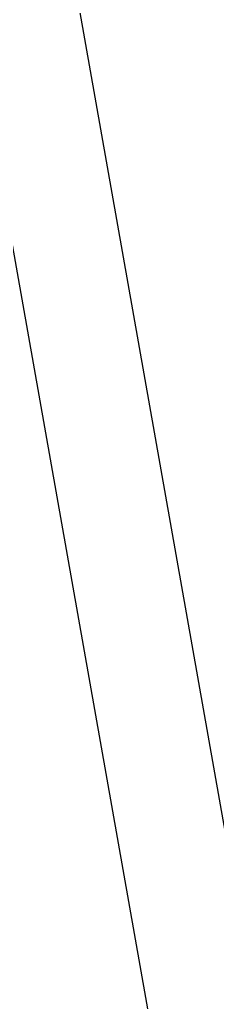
# Model space of a CAD drawing. Header units: millimetres. Extents: x 0 to 8967983, y -224399 to 13801.
# Drawn here: x 71317.82 to 71321.63, y -193355.47 to -193336.53 of the extents above; entities that cross this region are included whole.
import ezdxf

# ---------------------------------------------------------------- set-up
doc = ezdxf.new("R2010")
doc.units = ezdxf.units.MM
doc.header["$LTSCALE"] = 10
doc.layers.add('Архитектура', color=251, linetype='Continuous')

msp = doc.modelspace()

# ---------------------------------------------------------------- linework, layer by layer
at = {"layer": 'Архитектура', "lineweight": 25, "transparency": 33554684}
msp.add_lwpolyline([(71392.643, -193397.208), (71375.366, -193299.726), (71374.235, -193298.936), (71313.15, -193309.762), (71312.36, -193310.893), (71329.637, -193408.375)], dxfattribs=at)
msp.add_lwpolyline([(71392.643, -193397.208), (71375.366, -193299.726), (71374.235, -193298.936), (71313.15, -193309.762), (71312.36, -193310.893), (71329.637, -193408.375)], dxfattribs=at)
msp.add_lwpolyline([(71392.643, -193397.208), (71375.366, -193299.726), (71374.235, -193298.936), (71313.15, -193309.762), (71312.36, -193310.893), (71329.637, -193408.375)], dxfattribs=at)
msp.add_lwpolyline([(71392.643, -193397.208), (71375.366, -193299.726), (71374.235, -193298.936), (71313.15, -193309.762), (71312.36, -193310.893), (71329.637, -193408.375)], dxfattribs=at)
msp.add_lwpolyline([(71392.643, -193397.208), (71375.366, -193299.726), (71374.235, -193298.936), (71313.15, -193309.762), (71312.36, -193310.893), (71329.637, -193408.375)], dxfattribs=at)
msp.add_lwpolyline([(71392.643, -193397.208), (71375.366, -193299.726), (71374.235, -193298.936), (71313.15, -193309.762), (71312.36, -193310.893), (71329.637, -193408.375)], dxfattribs=at)
msp.add_lwpolyline([(71392.643, -193397.208), (71375.366, -193299.726), (71374.235, -193298.936), (71313.15, -193309.762), (71312.36, -193310.893), (71329.637, -193408.375)], dxfattribs=at)
msp.add_lwpolyline([(71392.643, -193397.208), (71375.366, -193299.726), (71374.235, -193298.936), (71313.15, -193309.762), (71312.36, -193310.893), (71329.637, -193408.375)], dxfattribs=at)
msp.add_lwpolyline([(71392.643, -193397.208), (71375.366, -193299.726), (71374.235, -193298.936), (71313.15, -193309.762), (71312.36, -193310.893), (71329.637, -193408.375)], dxfattribs=at)
msp.add_lwpolyline([(71392.643, -193397.208), (71375.366, -193299.726), (71374.235, -193298.936), (71313.15, -193309.762), (71312.36, -193310.893), (71329.637, -193408.375)], dxfattribs=at)
msp.add_lwpolyline([(71392.643, -193397.208), (71375.366, -193299.726), (71374.235, -193298.936), (71313.15, -193309.762), (71312.36, -193310.893), (71329.637, -193408.375)], dxfattribs=at)
msp.add_lwpolyline([(71392.643, -193397.208), (71375.366, -193299.726), (71374.235, -193298.936), (71313.15, -193309.762), (71312.36, -193310.893), (71329.637, -193408.375)], dxfattribs=at)
msp.add_lwpolyline([(71392.643, -193397.208), (71375.366, -193299.726), (71374.235, -193298.936), (71313.15, -193309.762), (71312.36, -193310.893), (71329.637, -193408.375)], dxfattribs=at)
msp.add_lwpolyline([(71392.643, -193397.208), (71375.366, -193299.726), (71374.235, -193298.936), (71313.15, -193309.762), (71312.36, -193310.893), (71329.637, -193408.375)], dxfattribs=at)
msp.add_lwpolyline([(71392.643, -193397.208), (71375.366, -193299.726), (71374.235, -193298.936), (71313.15, -193309.762), (71312.36, -193310.893), (71329.637, -193408.375)], dxfattribs=at)
msp.add_lwpolyline([(71392.643, -193397.208), (71375.366, -193299.726), (71374.235, -193298.936), (71313.15, -193309.762), (71312.36, -193310.893), (71329.637, -193408.375)], dxfattribs=at)
msp.add_lwpolyline([(71392.643, -193397.208), (71375.366, -193299.726), (71374.235, -193298.936), (71313.15, -193309.762), (71312.36, -193310.893), (71329.637, -193408.375)], dxfattribs=at)
msp.add_lwpolyline([(71392.643, -193397.208), (71375.366, -193299.726), (71374.235, -193298.936), (71313.15, -193309.762), (71312.36, -193310.893), (71329.637, -193408.375)], dxfattribs=at)
msp.add_lwpolyline([(71392.643, -193397.208), (71375.366, -193299.726), (71374.235, -193298.936), (71313.15, -193309.762), (71312.36, -193310.893), (71329.637, -193408.375)], dxfattribs=at)
msp.add_lwpolyline([(71392.643, -193397.208), (71375.366, -193299.726), (71374.235, -193298.936), (71313.15, -193309.762), (71312.36, -193310.893), (71329.637, -193408.375)], dxfattribs=at)
msp.add_lwpolyline([(71392.643, -193397.208), (71375.366, -193299.726), (71374.235, -193298.936), (71313.15, -193309.762), (71312.36, -193310.893), (71329.637, -193408.375)], dxfattribs=at)
msp.add_lwpolyline([(71392.643, -193397.208), (71375.366, -193299.726), (71374.235, -193298.936), (71313.15, -193309.762), (71312.36, -193310.893), (71329.637, -193408.375)], dxfattribs=at)
msp.add_lwpolyline([(71392.643, -193397.208), (71375.366, -193299.726), (71374.235, -193298.936), (71313.15, -193309.762), (71312.36, -193310.893), (71329.637, -193408.375)], dxfattribs=at)
msp.add_lwpolyline([(71392.643, -193397.208), (71375.366, -193299.726), (71374.235, -193298.936), (71313.15, -193309.762), (71312.36, -193310.893), (71329.637, -193408.375)], dxfattribs=at)
msp.add_lwpolyline([(71392.643, -193397.208), (71375.366, -193299.726), (71374.235, -193298.936), (71313.15, -193309.762), (71312.36, -193310.893), (71329.637, -193408.375)], dxfattribs=at)
msp.add_lwpolyline([(71392.643, -193397.208), (71375.366, -193299.726), (71374.235, -193298.936), (71313.15, -193309.762), (71312.36, -193310.893), (71329.637, -193408.375)], dxfattribs=at)
msp.add_lwpolyline([(71392.643, -193397.208), (71375.366, -193299.726), (71374.235, -193298.936), (71313.15, -193309.762), (71312.36, -193310.893), (71329.637, -193408.375)], dxfattribs=at)
msp.add_lwpolyline([(71392.643, -193397.208), (71375.366, -193299.726), (71374.235, -193298.936), (71313.15, -193309.762), (71312.36, -193310.893), (71329.637, -193408.375)], dxfattribs=at)
msp.add_lwpolyline([(71392.643, -193397.208), (71375.366, -193299.726), (71374.235, -193298.936), (71313.15, -193309.762), (71312.36, -193310.893), (71329.637, -193408.375)], dxfattribs=at)
msp.add_lwpolyline([(71392.643, -193397.208), (71375.366, -193299.726), (71374.235, -193298.936), (71313.15, -193309.762), (71312.36, -193310.893), (71329.637, -193408.375)], dxfattribs=at)
msp.add_lwpolyline([(71392.643, -193397.208), (71375.366, -193299.726), (71374.235, -193298.936), (71313.15, -193309.762), (71312.36, -193310.893), (71329.637, -193408.375)], dxfattribs=at)
msp.add_lwpolyline([(71392.643, -193397.208), (71375.366, -193299.726), (71374.235, -193298.936), (71313.15, -193309.762), (71312.36, -193310.893), (71329.637, -193408.375)], dxfattribs=at)
msp.add_lwpolyline([(71392.643, -193397.208), (71375.366, -193299.726), (71374.235, -193298.936), (71313.15, -193309.762), (71312.36, -193310.893), (71329.637, -193408.375)], dxfattribs=at)
msp.add_lwpolyline([(71392.643, -193397.208), (71375.366, -193299.726), (71374.235, -193298.936), (71313.15, -193309.762), (71312.36, -193310.893), (71329.637, -193408.375)], dxfattribs=at)
msp.add_lwpolyline([(71392.643, -193397.208), (71375.366, -193299.726), (71374.235, -193298.936), (71313.15, -193309.762), (71312.36, -193310.893), (71329.637, -193408.375)], dxfattribs=at)
msp.add_lwpolyline([(71392.643, -193397.208), (71375.366, -193299.726), (71374.235, -193298.936), (71313.15, -193309.762), (71312.36, -193310.893), (71329.637, -193408.375)], dxfattribs=at)
msp.add_lwpolyline([(71392.643, -193397.208), (71375.366, -193299.726), (71374.235, -193298.936), (71313.15, -193309.762), (71312.36, -193310.893), (71329.637, -193408.375)], dxfattribs=at)
msp.add_lwpolyline([(71392.643, -193397.208), (71375.366, -193299.726), (71374.235, -193298.936), (71313.15, -193309.762), (71312.36, -193310.893), (71329.637, -193408.375)], dxfattribs=at)
msp.add_lwpolyline([(71392.643, -193397.208), (71375.366, -193299.726), (71374.235, -193298.936), (71313.15, -193309.762), (71312.36, -193310.893), (71329.637, -193408.375)], dxfattribs=at)
msp.add_lwpolyline([(71392.643, -193397.208), (71375.366, -193299.726), (71374.235, -193298.936), (71313.15, -193309.762), (71312.36, -193310.893), (71329.637, -193408.375)], dxfattribs=at)
msp.add_lwpolyline([(71392.643, -193397.208), (71375.366, -193299.726), (71374.235, -193298.936), (71313.15, -193309.762), (71312.36, -193310.893), (71329.637, -193408.375)], dxfattribs=at)
msp.add_lwpolyline([(71392.643, -193397.208), (71375.366, -193299.726), (71374.235, -193298.936), (71313.15, -193309.762), (71312.36, -193310.893), (71329.637, -193408.375)], dxfattribs=at)
msp.add_lwpolyline([(71392.643, -193397.208), (71375.366, -193299.726), (71374.235, -193298.936), (71313.15, -193309.762), (71312.36, -193310.893), (71329.637, -193408.375)], dxfattribs=at)
msp.add_lwpolyline([(71392.643, -193397.208), (71375.366, -193299.726), (71374.235, -193298.936), (71313.15, -193309.762), (71312.36, -193310.893), (71329.637, -193408.375)], dxfattribs=at)
msp.add_lwpolyline([(71392.643, -193397.208), (71375.366, -193299.726), (71374.235, -193298.936), (71313.15, -193309.762), (71312.36, -193310.893), (71329.637, -193408.375)], dxfattribs=at)
msp.add_lwpolyline([(71392.643, -193397.208), (71375.366, -193299.726), (71374.235, -193298.936), (71313.15, -193309.762), (71312.36, -193310.893), (71329.637, -193408.375)], dxfattribs=at)
msp.add_lwpolyline([(71392.643, -193397.208), (71375.366, -193299.726), (71374.235, -193298.936), (71313.15, -193309.762), (71312.36, -193310.893), (71329.637, -193408.375)], dxfattribs=at)
msp.add_lwpolyline([(71392.643, -193397.208), (71375.366, -193299.726), (71374.235, -193298.936), (71313.15, -193309.762), (71312.36, -193310.893), (71329.637, -193408.375)], dxfattribs=at)
msp.add_lwpolyline([(71392.643, -193397.208), (71375.366, -193299.726), (71374.235, -193298.936), (71313.15, -193309.762), (71312.36, -193310.893), (71329.637, -193408.375)], dxfattribs=at)
msp.add_lwpolyline([(71392.643, -193397.208), (71375.366, -193299.726), (71374.235, -193298.936), (71313.15, -193309.762), (71312.36, -193310.893), (71329.637, -193408.375)], dxfattribs=at)
msp.add_lwpolyline([(71392.643, -193397.208), (71375.366, -193299.726), (71374.235, -193298.936), (71313.15, -193309.762), (71312.36, -193310.893), (71329.637, -193408.375)], dxfattribs=at)
msp.add_lwpolyline([(71392.643, -193397.208), (71375.366, -193299.726), (71374.235, -193298.936), (71313.15, -193309.762), (71312.36, -193310.893), (71329.637, -193408.375)], dxfattribs=at)
msp.add_lwpolyline([(71392.643, -193397.208), (71375.366, -193299.726), (71374.235, -193298.936), (71313.15, -193309.762), (71312.36, -193310.893), (71329.637, -193408.375)], dxfattribs=at)
msp.add_lwpolyline([(71392.643, -193397.208), (71375.366, -193299.726), (71374.235, -193298.936), (71313.15, -193309.762), (71312.36, -193310.893), (71329.637, -193408.375)], dxfattribs=at)
msp.add_lwpolyline([(71392.643, -193397.208), (71375.366, -193299.726), (71374.235, -193298.936), (71313.15, -193309.762), (71312.36, -193310.893), (71329.637, -193408.375)], dxfattribs=at)
msp.add_lwpolyline([(71392.643, -193397.208), (71375.366, -193299.726), (71374.235, -193298.936), (71313.15, -193309.762), (71312.36, -193310.893), (71329.637, -193408.375)], dxfattribs=at)
msp.add_lwpolyline([(71392.643, -193397.208), (71375.366, -193299.726), (71374.235, -193298.936), (71313.15, -193309.762), (71312.36, -193310.893), (71329.637, -193408.375)], dxfattribs=at)
msp.add_lwpolyline([(71392.643, -193397.208), (71375.366, -193299.726), (71374.235, -193298.936), (71313.15, -193309.762), (71312.36, -193310.893), (71329.637, -193408.375)], dxfattribs=at)
msp.add_lwpolyline([(71392.643, -193397.208), (71375.366, -193299.726), (71374.235, -193298.936), (71313.15, -193309.762), (71312.36, -193310.893), (71329.637, -193408.375)], dxfattribs=at)
msp.add_lwpolyline([(71392.643, -193397.208), (71375.366, -193299.726), (71374.235, -193298.936), (71313.15, -193309.762), (71312.36, -193310.893), (71329.637, -193408.375)], dxfattribs=at)
msp.add_lwpolyline([(71392.643, -193397.208), (71375.366, -193299.726), (71374.235, -193298.936), (71313.15, -193309.762), (71312.36, -193310.893), (71329.637, -193408.375)], dxfattribs=at)
msp.add_lwpolyline([(71392.643, -193397.208), (71375.366, -193299.726), (71374.235, -193298.936), (71313.15, -193309.762), (71312.36, -193310.893), (71329.637, -193408.375)], dxfattribs=at)
msp.add_lwpolyline([(71392.643, -193397.208), (71375.366, -193299.726), (71374.235, -193298.936), (71313.15, -193309.762), (71312.36, -193310.893), (71329.637, -193408.375)], dxfattribs=at)
msp.add_lwpolyline([(71392.643, -193397.208), (71375.366, -193299.726), (71374.235, -193298.936), (71313.15, -193309.762), (71312.36, -193310.893), (71329.637, -193408.375)], dxfattribs=at)
msp.add_lwpolyline([(71392.643, -193397.208), (71375.366, -193299.726), (71374.235, -193298.936), (71313.15, -193309.762), (71312.36, -193310.893), (71329.637, -193408.375)], dxfattribs=at)
msp.add_lwpolyline([(71392.643, -193397.208), (71375.366, -193299.726), (71374.235, -193298.936), (71313.15, -193309.762), (71312.36, -193310.893), (71329.637, -193408.375)], dxfattribs=at)
msp.add_lwpolyline([(71392.643, -193397.208), (71375.366, -193299.726), (71374.235, -193298.936), (71313.15, -193309.762), (71312.36, -193310.893), (71329.637, -193408.375)], dxfattribs=at)
msp.add_lwpolyline([(71392.643, -193397.208), (71375.366, -193299.726), (71374.235, -193298.936), (71313.15, -193309.762), (71312.36, -193310.893), (71329.637, -193408.375)], dxfattribs=at)
msp.add_lwpolyline([(71392.643, -193397.208), (71375.366, -193299.726), (71374.235, -193298.936), (71313.15, -193309.762), (71312.36, -193310.893), (71329.637, -193408.375)], dxfattribs=at)
msp.add_lwpolyline([(71392.643, -193397.208), (71375.366, -193299.726), (71374.235, -193298.936), (71313.15, -193309.762), (71312.36, -193310.893), (71329.637, -193408.375)], dxfattribs=at)
msp.add_lwpolyline([(71392.643, -193397.208), (71375.366, -193299.726), (71374.235, -193298.936), (71313.15, -193309.762), (71312.36, -193310.893), (71329.637, -193408.375)], dxfattribs=at)
msp.add_lwpolyline([(71392.643, -193397.208), (71375.366, -193299.726), (71374.235, -193298.936), (71313.15, -193309.762), (71312.36, -193310.893), (71329.637, -193408.375)], dxfattribs=at)
msp.add_lwpolyline([(71392.643, -193397.208), (71375.366, -193299.726), (71374.235, -193298.936), (71313.15, -193309.762), (71312.36, -193310.893), (71329.637, -193408.375)], dxfattribs=at)
msp.add_lwpolyline([(71392.643, -193397.208), (71375.366, -193299.726), (71374.235, -193298.936), (71313.15, -193309.762), (71312.36, -193310.893), (71329.637, -193408.375)], dxfattribs=at)
msp.add_lwpolyline([(71392.643, -193397.208), (71375.366, -193299.726), (71374.235, -193298.936), (71313.15, -193309.762), (71312.36, -193310.893), (71329.637, -193408.375)], dxfattribs=at)
msp.add_lwpolyline([(71392.643, -193397.208), (71375.366, -193299.726), (71374.235, -193298.936), (71313.15, -193309.762), (71312.36, -193310.893), (71329.637, -193408.375)], dxfattribs=at)
msp.add_lwpolyline([(71392.643, -193397.208), (71375.366, -193299.726), (71374.235, -193298.936), (71313.15, -193309.762), (71312.36, -193310.893), (71329.637, -193408.375)], dxfattribs=at)
msp.add_lwpolyline([(71392.643, -193397.208), (71375.366, -193299.726), (71374.235, -193298.936), (71313.15, -193309.762), (71312.36, -193310.893), (71329.637, -193408.375)], dxfattribs=at)
msp.add_lwpolyline([(71392.643, -193397.208), (71375.366, -193299.726), (71374.235, -193298.936), (71313.15, -193309.762), (71312.36, -193310.893), (71329.637, -193408.375)], dxfattribs=at)
msp.add_lwpolyline([(71392.643, -193397.208), (71375.366, -193299.726), (71374.235, -193298.936), (71313.15, -193309.762), (71312.36, -193310.893), (71329.637, -193408.375)], dxfattribs=at)
msp.add_lwpolyline([(71392.643, -193397.208), (71375.366, -193299.726), (71374.235, -193298.936), (71313.15, -193309.762), (71312.36, -193310.893), (71329.637, -193408.375)], dxfattribs=at)
msp.add_lwpolyline([(71392.643, -193397.208), (71375.366, -193299.726), (71374.235, -193298.936), (71313.15, -193309.762), (71312.36, -193310.893), (71329.637, -193408.375)], dxfattribs=at)
msp.add_lwpolyline([(71392.643, -193397.208), (71375.366, -193299.726), (71374.235, -193298.936), (71313.15, -193309.762), (71312.36, -193310.893), (71329.637, -193408.375)], dxfattribs=at)
msp.add_lwpolyline([(71392.643, -193397.208), (71375.366, -193299.726), (71374.235, -193298.936), (71313.15, -193309.762), (71312.36, -193310.893), (71329.637, -193408.375)], dxfattribs=at)
msp.add_lwpolyline([(71392.643, -193397.208), (71375.366, -193299.726), (71374.235, -193298.936), (71313.15, -193309.762), (71312.36, -193310.893), (71329.637, -193408.375)], dxfattribs=at)
msp.add_lwpolyline([(71392.643, -193397.208), (71375.366, -193299.726), (71374.235, -193298.936), (71313.15, -193309.762), (71312.36, -193310.893), (71329.637, -193408.375)], dxfattribs=at)
msp.add_lwpolyline([(71392.643, -193397.208), (71375.366, -193299.726), (71374.235, -193298.936), (71313.15, -193309.762), (71312.36, -193310.893), (71329.637, -193408.375)], dxfattribs=at)
msp.add_lwpolyline([(71392.643, -193397.208), (71375.366, -193299.726), (71374.235, -193298.936), (71313.15, -193309.762), (71312.36, -193310.893), (71329.637, -193408.375)], dxfattribs=at)
msp.add_lwpolyline([(71392.643, -193397.208), (71375.366, -193299.726), (71374.235, -193298.936), (71313.15, -193309.762), (71312.36, -193310.893), (71329.637, -193408.375)], dxfattribs=at)
msp.add_lwpolyline([(71392.643, -193397.208), (71375.366, -193299.726), (71374.235, -193298.936), (71313.15, -193309.762), (71312.36, -193310.893), (71329.637, -193408.375)], dxfattribs=at)
msp.add_lwpolyline([(71392.643, -193397.208), (71375.366, -193299.726), (71374.235, -193298.936), (71313.15, -193309.762), (71312.36, -193310.893), (71329.637, -193408.375)], dxfattribs=at)
msp.add_lwpolyline([(71392.643, -193397.208), (71375.366, -193299.726), (71374.235, -193298.936), (71313.15, -193309.762), (71312.36, -193310.893), (71329.637, -193408.375)], dxfattribs=at)
msp.add_lwpolyline([(71392.643, -193397.208), (71375.366, -193299.726), (71374.235, -193298.936), (71313.15, -193309.762), (71312.36, -193310.893), (71329.637, -193408.375)], dxfattribs=at)
msp.add_lwpolyline([(71392.643, -193397.208), (71375.366, -193299.726), (71374.235, -193298.936), (71313.15, -193309.762), (71312.36, -193310.893), (71329.637, -193408.375)], dxfattribs=at)
msp.add_lwpolyline([(71392.643, -193397.208), (71375.366, -193299.726), (71374.235, -193298.936), (71313.15, -193309.762), (71312.36, -193310.893), (71329.637, -193408.375)], dxfattribs=at)
msp.add_lwpolyline([(71392.643, -193397.208), (71375.366, -193299.726), (71374.235, -193298.936), (71313.15, -193309.762), (71312.36, -193310.893), (71329.637, -193408.375)], dxfattribs=at)
msp.add_lwpolyline([(71392.643, -193397.208), (71375.366, -193299.726), (71374.235, -193298.936), (71313.15, -193309.762), (71312.36, -193310.893), (71329.637, -193408.375)], dxfattribs=at)
msp.add_lwpolyline([(71392.643, -193397.208), (71375.366, -193299.726), (71374.235, -193298.936), (71313.15, -193309.762), (71312.36, -193310.893), (71329.637, -193408.375)], dxfattribs=at)
msp.add_lwpolyline([(71392.643, -193397.208), (71375.366, -193299.726), (71374.235, -193298.936), (71313.15, -193309.762), (71312.36, -193310.893), (71329.637, -193408.375)], dxfattribs=at)
msp.add_lwpolyline([(71392.643, -193397.208), (71375.366, -193299.726), (71374.235, -193298.936), (71313.15, -193309.762), (71312.36, -193310.893), (71329.637, -193408.375)], dxfattribs=at)
msp.add_lwpolyline([(71392.643, -193397.208), (71375.366, -193299.726), (71374.235, -193298.936), (71313.15, -193309.762), (71312.36, -193310.893), (71329.637, -193408.375)], dxfattribs=at)
msp.add_lwpolyline([(71392.643, -193397.208), (71375.366, -193299.726), (71374.235, -193298.936), (71313.15, -193309.762), (71312.36, -193310.893), (71329.637, -193408.375)], dxfattribs=at)
msp.add_lwpolyline([(71392.643, -193397.208), (71375.366, -193299.726), (71374.235, -193298.936), (71313.15, -193309.762), (71312.36, -193310.893), (71329.637, -193408.375)], dxfattribs=at)
msp.add_lwpolyline([(71392.643, -193397.208), (71375.366, -193299.726), (71374.235, -193298.936), (71313.15, -193309.762), (71312.36, -193310.893), (71329.637, -193408.375)], dxfattribs=at)
msp.add_lwpolyline([(71392.643, -193397.208), (71375.366, -193299.726), (71374.235, -193298.936), (71313.15, -193309.762), (71312.36, -193310.893), (71329.637, -193408.375)], dxfattribs=at)
msp.add_lwpolyline([(71392.643, -193397.208), (71375.366, -193299.726), (71374.235, -193298.936), (71313.15, -193309.762), (71312.36, -193310.893), (71329.637, -193408.375)], dxfattribs=at)
msp.add_lwpolyline([(71392.643, -193397.208), (71375.366, -193299.726), (71374.235, -193298.936), (71313.15, -193309.762), (71312.36, -193310.893), (71329.637, -193408.375)], dxfattribs=at)
msp.add_lwpolyline([(71392.643, -193397.208), (71375.366, -193299.726), (71374.235, -193298.936), (71313.15, -193309.762), (71312.36, -193310.893), (71329.637, -193408.375)], dxfattribs=at)
msp.add_lwpolyline([(71392.643, -193397.208), (71375.366, -193299.726), (71374.235, -193298.936), (71313.15, -193309.762), (71312.36, -193310.893), (71329.637, -193408.375)], dxfattribs=at)
msp.add_lwpolyline([(71392.643, -193397.208), (71375.366, -193299.726), (71374.235, -193298.936), (71313.15, -193309.762), (71312.36, -193310.893), (71329.637, -193408.375)], dxfattribs=at)
msp.add_lwpolyline([(71392.643, -193397.208), (71375.366, -193299.726), (71374.235, -193298.936), (71313.15, -193309.762), (71312.36, -193310.893), (71329.637, -193408.375)], dxfattribs=at)
msp.add_lwpolyline([(71392.643, -193397.208), (71375.366, -193299.726), (71374.235, -193298.936), (71313.15, -193309.762), (71312.36, -193310.893), (71329.637, -193408.375)], dxfattribs=at)
msp.add_lwpolyline([(71392.643, -193397.208), (71375.366, -193299.726), (71374.235, -193298.936), (71313.15, -193309.762), (71312.36, -193310.893), (71329.637, -193408.375)], dxfattribs=at)
msp.add_lwpolyline([(71392.643, -193397.208), (71375.366, -193299.726), (71374.235, -193298.936), (71313.15, -193309.762), (71312.36, -193310.893), (71329.637, -193408.375)], dxfattribs=at)
msp.add_lwpolyline([(71392.643, -193397.208), (71375.366, -193299.726), (71374.235, -193298.936), (71313.15, -193309.762), (71312.36, -193310.893), (71329.637, -193408.375)], dxfattribs=at)
msp.add_lwpolyline([(71392.643, -193397.208), (71375.366, -193299.726), (71374.235, -193298.936), (71313.15, -193309.762), (71312.36, -193310.893), (71329.637, -193408.375)], dxfattribs=at)
msp.add_lwpolyline([(71392.643, -193397.208), (71375.366, -193299.726), (71374.235, -193298.936), (71313.15, -193309.762), (71312.36, -193310.893), (71329.637, -193408.375)], dxfattribs=at)
msp.add_lwpolyline([(71392.643, -193397.208), (71375.366, -193299.726), (71374.235, -193298.936), (71313.15, -193309.762), (71312.36, -193310.893), (71329.637, -193408.375)], dxfattribs=at)
msp.add_lwpolyline([(71392.643, -193397.208), (71375.366, -193299.726), (71374.235, -193298.936), (71313.15, -193309.762), (71312.36, -193310.893), (71329.637, -193408.375)], dxfattribs=at)
msp.add_lwpolyline([(71392.643, -193397.208), (71375.366, -193299.726), (71374.235, -193298.936), (71313.15, -193309.762), (71312.36, -193310.893), (71329.637, -193408.375)], dxfattribs=at)
msp.add_lwpolyline([(71392.643, -193397.208), (71375.366, -193299.726), (71374.235, -193298.936), (71313.15, -193309.762), (71312.36, -193310.893), (71329.637, -193408.375)], dxfattribs=at)
msp.add_lwpolyline([(71392.643, -193397.208), (71375.366, -193299.726), (71374.235, -193298.936), (71313.15, -193309.762), (71312.36, -193310.893), (71329.637, -193408.375)], dxfattribs=at)
msp.add_lwpolyline([(71392.643, -193397.208), (71375.366, -193299.726), (71374.235, -193298.936), (71313.15, -193309.762), (71312.36, -193310.893), (71329.637, -193408.375)], dxfattribs=at)
msp.add_lwpolyline([(71392.643, -193397.208), (71375.366, -193299.726), (71374.235, -193298.936), (71313.15, -193309.762), (71312.36, -193310.893), (71329.637, -193408.375)], dxfattribs=at)
msp.add_lwpolyline([(71392.643, -193397.208), (71375.366, -193299.726), (71374.235, -193298.936), (71313.15, -193309.762), (71312.36, -193310.893), (71329.637, -193408.375)], dxfattribs=at)
msp.add_lwpolyline([(71392.643, -193397.208), (71375.366, -193299.726), (71374.235, -193298.936), (71313.15, -193309.762), (71312.36, -193310.893), (71329.637, -193408.375)], dxfattribs=at)
msp.add_lwpolyline([(71392.643, -193397.208), (71375.366, -193299.726), (71374.235, -193298.936), (71313.15, -193309.762), (71312.36, -193310.893), (71329.637, -193408.375)], dxfattribs=at)
msp.add_lwpolyline([(71392.643, -193397.208), (71375.366, -193299.726), (71374.235, -193298.936), (71313.15, -193309.762), (71312.36, -193310.893), (71329.637, -193408.375)], dxfattribs=at)
msp.add_lwpolyline([(71392.643, -193397.208), (71375.366, -193299.726), (71374.235, -193298.936), (71313.15, -193309.762), (71312.36, -193310.893), (71329.637, -193408.375)], dxfattribs=at)
msp.add_lwpolyline([(71392.643, -193397.208), (71375.366, -193299.726), (71374.235, -193298.936), (71313.15, -193309.762), (71312.36, -193310.893), (71329.637, -193408.375)], dxfattribs=at)
msp.add_lwpolyline([(71392.643, -193397.208), (71375.366, -193299.726), (71374.235, -193298.936), (71313.15, -193309.762), (71312.36, -193310.893), (71329.637, -193408.375)], dxfattribs=at)
msp.add_lwpolyline([(71392.643, -193397.208), (71375.366, -193299.726), (71374.235, -193298.936), (71313.15, -193309.762), (71312.36, -193310.893), (71329.637, -193408.375)], dxfattribs=at)
msp.add_lwpolyline([(71392.643, -193397.208), (71375.366, -193299.726), (71374.235, -193298.936), (71313.15, -193309.762), (71312.36, -193310.893), (71329.637, -193408.375)], dxfattribs=at)
msp.add_lwpolyline([(71392.643, -193397.208), (71375.366, -193299.726), (71374.235, -193298.936), (71313.15, -193309.762), (71312.36, -193310.893), (71329.637, -193408.375)], dxfattribs=at)
msp.add_lwpolyline([(71392.643, -193397.208), (71375.366, -193299.726), (71374.235, -193298.936), (71313.15, -193309.762), (71312.36, -193310.893), (71329.637, -193408.375)], dxfattribs=at)
msp.add_lwpolyline([(71392.643, -193397.208), (71375.366, -193299.726), (71374.235, -193298.936), (71313.15, -193309.762), (71312.36, -193310.893), (71329.637, -193408.375)], dxfattribs=at)
msp.add_lwpolyline([(71392.643, -193397.208), (71375.366, -193299.726), (71374.235, -193298.936), (71313.15, -193309.762), (71312.36, -193310.893), (71329.637, -193408.375)], dxfattribs=at)
msp.add_lwpolyline([(71392.643, -193397.208), (71375.366, -193299.726), (71374.235, -193298.936), (71313.15, -193309.762), (71312.36, -193310.893), (71329.637, -193408.375)], dxfattribs=at)
msp.add_lwpolyline([(71392.643, -193397.208), (71375.366, -193299.726), (71374.235, -193298.936), (71313.15, -193309.762), (71312.36, -193310.893), (71329.637, -193408.375)], dxfattribs=at)
msp.add_lwpolyline([(71392.643, -193397.208), (71375.366, -193299.726), (71374.235, -193298.936), (71313.15, -193309.762), (71312.36, -193310.893), (71329.637, -193408.375)], dxfattribs=at)
msp.add_lwpolyline([(71392.643, -193397.208), (71375.366, -193299.726), (71374.235, -193298.936), (71313.15, -193309.762), (71312.36, -193310.893), (71329.637, -193408.375)], dxfattribs=at)
msp.add_lwpolyline([(71392.643, -193397.208), (71375.366, -193299.726), (71374.235, -193298.936), (71313.15, -193309.762), (71312.36, -193310.893), (71329.637, -193408.375)], dxfattribs=at)
msp.add_lwpolyline([(71392.643, -193397.208), (71375.366, -193299.726), (71374.235, -193298.936), (71313.15, -193309.762), (71312.36, -193310.893), (71329.637, -193408.375)], dxfattribs=at)
msp.add_lwpolyline([(71392.643, -193397.208), (71375.366, -193299.726), (71374.235, -193298.936), (71313.15, -193309.762), (71312.36, -193310.893), (71329.637, -193408.375)], dxfattribs=at)
msp.add_lwpolyline([(71392.643, -193397.208), (71375.366, -193299.726), (71374.235, -193298.936), (71313.15, -193309.762), (71312.36, -193310.893), (71329.637, -193408.375)], dxfattribs=at)
msp.add_lwpolyline([(71392.643, -193397.208), (71375.366, -193299.726), (71374.235, -193298.936), (71313.15, -193309.762), (71312.36, -193310.893), (71329.637, -193408.375)], dxfattribs=at)
msp.add_lwpolyline([(71392.643, -193397.208), (71375.366, -193299.726), (71374.235, -193298.936), (71313.15, -193309.762), (71312.36, -193310.893), (71329.637, -193408.375)], dxfattribs=at)
msp.add_lwpolyline([(71392.643, -193397.208), (71375.366, -193299.726), (71374.235, -193298.936), (71313.15, -193309.762), (71312.36, -193310.893), (71329.637, -193408.375)], dxfattribs=at)
msp.add_lwpolyline([(71392.643, -193397.208), (71375.366, -193299.726), (71374.235, -193298.936), (71313.15, -193309.762), (71312.36, -193310.893), (71329.637, -193408.375)], dxfattribs=at)
msp.add_lwpolyline([(71392.643, -193397.208), (71375.366, -193299.726), (71374.235, -193298.936), (71313.15, -193309.762), (71312.36, -193310.893), (71329.637, -193408.375)], dxfattribs=at)
msp.add_lwpolyline([(71392.643, -193397.208), (71375.366, -193299.726), (71374.235, -193298.936), (71313.15, -193309.762), (71312.36, -193310.893), (71329.637, -193408.375)], dxfattribs=at)
msp.add_lwpolyline([(71392.643, -193397.208), (71375.366, -193299.726), (71374.235, -193298.936), (71313.15, -193309.762), (71312.36, -193310.893), (71329.637, -193408.375)], dxfattribs=at)
msp.add_lwpolyline([(71392.643, -193397.208), (71375.366, -193299.726), (71374.235, -193298.936), (71313.15, -193309.762), (71312.36, -193310.893), (71329.637, -193408.375)], dxfattribs=at)
msp.add_lwpolyline([(71392.643, -193397.208), (71375.366, -193299.726), (71374.235, -193298.936), (71313.15, -193309.762), (71312.36, -193310.893), (71329.637, -193408.375)], dxfattribs=at)
msp.add_lwpolyline([(71392.643, -193397.208), (71375.366, -193299.726), (71374.235, -193298.936), (71313.15, -193309.762), (71312.36, -193310.893), (71329.637, -193408.375)], dxfattribs=at)
msp.add_lwpolyline([(71392.643, -193397.208), (71375.366, -193299.726), (71374.235, -193298.936), (71313.15, -193309.762), (71312.36, -193310.893), (71329.637, -193408.375)], dxfattribs=at)
msp.add_lwpolyline([(71392.643, -193397.208), (71375.366, -193299.726), (71374.235, -193298.936), (71313.15, -193309.762), (71312.36, -193310.893), (71329.637, -193408.375)], dxfattribs=at)
msp.add_lwpolyline([(71392.643, -193397.208), (71375.366, -193299.726), (71374.235, -193298.936), (71313.15, -193309.762), (71312.36, -193310.893), (71329.637, -193408.375)], dxfattribs=at)
msp.add_lwpolyline([(71392.643, -193397.208), (71375.366, -193299.726), (71374.235, -193298.936), (71313.15, -193309.762), (71312.36, -193310.893), (71329.637, -193408.375)], dxfattribs=at)
msp.add_lwpolyline([(71392.643, -193397.208), (71375.366, -193299.726), (71374.235, -193298.936), (71313.15, -193309.762), (71312.36, -193310.893), (71329.637, -193408.375)], dxfattribs=at)
msp.add_lwpolyline([(71392.643, -193397.208), (71375.366, -193299.726), (71374.235, -193298.936), (71313.15, -193309.762), (71312.36, -193310.893), (71329.637, -193408.375)], dxfattribs=at)
msp.add_lwpolyline([(71392.643, -193397.208), (71375.366, -193299.726), (71374.235, -193298.936), (71313.15, -193309.762), (71312.36, -193310.893), (71329.637, -193408.375)], dxfattribs=at)
msp.add_lwpolyline([(71392.643, -193397.208), (71375.366, -193299.726), (71374.235, -193298.936), (71313.15, -193309.762), (71312.36, -193310.893), (71329.637, -193408.375)], dxfattribs=at)
msp.add_lwpolyline([(71392.643, -193397.208), (71375.366, -193299.726), (71374.235, -193298.936), (71313.15, -193309.762), (71312.36, -193310.893), (71329.637, -193408.375)], dxfattribs=at)
msp.add_lwpolyline([(71392.643, -193397.208), (71375.366, -193299.726), (71374.235, -193298.936), (71313.15, -193309.762), (71312.36, -193310.893), (71329.637, -193408.375)], dxfattribs=at)
msp.add_lwpolyline([(71392.643, -193397.208), (71375.366, -193299.726), (71374.235, -193298.936), (71313.15, -193309.762), (71312.36, -193310.893), (71329.637, -193408.375)], dxfattribs=at)
msp.add_lwpolyline([(71392.643, -193397.208), (71375.366, -193299.726), (71374.235, -193298.936), (71313.15, -193309.762), (71312.36, -193310.893), (71329.637, -193408.375)], dxfattribs=at)
msp.add_lwpolyline([(71392.643, -193397.208), (71375.366, -193299.726), (71374.235, -193298.936), (71313.15, -193309.762), (71312.36, -193310.893), (71329.637, -193408.375)], dxfattribs=at)
msp.add_lwpolyline([(71392.643, -193397.208), (71375.366, -193299.726), (71374.235, -193298.936), (71313.15, -193309.762), (71312.36, -193310.893), (71329.637, -193408.375)], dxfattribs=at)
msp.add_lwpolyline([(71392.643, -193397.208), (71375.366, -193299.726), (71374.235, -193298.936), (71313.15, -193309.762), (71312.36, -193310.893), (71329.637, -193408.375)], dxfattribs=at)
msp.add_lwpolyline([(71392.643, -193397.208), (71375.366, -193299.726), (71374.235, -193298.936), (71313.15, -193309.762), (71312.36, -193310.893), (71329.637, -193408.375)], dxfattribs=at)
msp.add_lwpolyline([(71392.643, -193397.208), (71375.366, -193299.726), (71374.235, -193298.936), (71313.15, -193309.762), (71312.36, -193310.893), (71329.637, -193408.375)], dxfattribs=at)
msp.add_lwpolyline([(71392.643, -193397.208), (71375.366, -193299.726), (71374.235, -193298.936), (71313.15, -193309.762), (71312.36, -193310.893), (71329.637, -193408.375)], dxfattribs=at)
msp.add_lwpolyline([(71392.643, -193397.208), (71375.366, -193299.726), (71374.235, -193298.936), (71313.15, -193309.762), (71312.36, -193310.893), (71329.637, -193408.375)], dxfattribs=at)
msp.add_lwpolyline([(71392.643, -193397.208), (71375.366, -193299.726), (71374.235, -193298.936), (71313.15, -193309.762), (71312.36, -193310.893), (71329.637, -193408.375)], dxfattribs=at)
msp.add_lwpolyline([(71392.643, -193397.208), (71375.366, -193299.726), (71374.235, -193298.936), (71313.15, -193309.762), (71312.36, -193310.893), (71329.637, -193408.375)], dxfattribs=at)
msp.add_lwpolyline([(71392.643, -193397.208), (71375.366, -193299.726), (71374.235, -193298.936), (71313.15, -193309.762), (71312.36, -193310.893), (71329.637, -193408.375)], dxfattribs=at)
msp.add_lwpolyline([(71392.643, -193397.208), (71375.366, -193299.726), (71374.235, -193298.936), (71313.15, -193309.762), (71312.36, -193310.893), (71329.637, -193408.375)], dxfattribs=at)
msp.add_lwpolyline([(71392.643, -193397.208), (71375.366, -193299.726), (71374.235, -193298.936), (71313.15, -193309.762), (71312.36, -193310.893), (71329.637, -193408.375)], dxfattribs=at)
msp.add_lwpolyline([(71392.643, -193397.208), (71375.366, -193299.726), (71374.235, -193298.936), (71313.15, -193309.762), (71312.36, -193310.893), (71329.637, -193408.375)], dxfattribs=at)
msp.add_lwpolyline([(71392.643, -193397.208), (71375.366, -193299.726), (71374.235, -193298.936), (71313.15, -193309.762), (71312.36, -193310.893), (71329.637, -193408.375)], dxfattribs=at)
msp.add_lwpolyline([(71392.643, -193397.208), (71375.366, -193299.726), (71374.235, -193298.936), (71313.15, -193309.762), (71312.36, -193310.893), (71329.637, -193408.375)], dxfattribs=at)
msp.add_lwpolyline([(71314.933, -193313.533), (71373.977, -193303.068), (71387.871, -193381.461), (71328.827, -193391.926)], close=True, dxfattribs=at)
msp.add_lwpolyline([(71314.933, -193313.533), (71373.977, -193303.068), (71387.871, -193381.461), (71328.827, -193391.926)], close=True, dxfattribs=at)
msp.add_lwpolyline([(71314.933, -193313.533), (71373.977, -193303.068), (71387.871, -193381.461), (71328.827, -193391.926)], close=True, dxfattribs=at)
msp.add_lwpolyline([(71314.933, -193313.533), (71373.977, -193303.068), (71387.871, -193381.461), (71328.827, -193391.926)], close=True, dxfattribs=at)
msp.add_lwpolyline([(71314.933, -193313.533), (71373.977, -193303.068), (71387.871, -193381.461), (71328.827, -193391.926)], close=True, dxfattribs=at)
msp.add_lwpolyline([(71314.933, -193313.533), (71373.977, -193303.068), (71387.871, -193381.461), (71328.827, -193391.926)], close=True, dxfattribs=at)
msp.add_lwpolyline([(71314.933, -193313.533), (71373.977, -193303.068), (71387.871, -193381.461), (71328.827, -193391.926)], close=True, dxfattribs=at)
msp.add_lwpolyline([(71314.933, -193313.533), (71373.977, -193303.068), (71387.871, -193381.461), (71328.827, -193391.926)], close=True, dxfattribs=at)
msp.add_lwpolyline([(71314.933, -193313.533), (71373.977, -193303.068), (71387.871, -193381.461), (71328.827, -193391.926)], close=True, dxfattribs=at)
msp.add_lwpolyline([(71314.933, -193313.533), (71373.977, -193303.068), (71387.871, -193381.461), (71328.827, -193391.926)], close=True, dxfattribs=at)
msp.add_lwpolyline([(71314.933, -193313.533), (71373.977, -193303.068), (71387.871, -193381.461), (71328.827, -193391.926)], close=True, dxfattribs=at)
msp.add_lwpolyline([(71314.933, -193313.533), (71373.977, -193303.068), (71387.871, -193381.461), (71328.827, -193391.926)], close=True, dxfattribs=at)
msp.add_lwpolyline([(71314.933, -193313.533), (71373.977, -193303.068), (71387.871, -193381.461), (71328.827, -193391.926)], close=True, dxfattribs=at)
msp.add_lwpolyline([(71314.933, -193313.533), (71373.977, -193303.068), (71387.871, -193381.461), (71328.827, -193391.926)], close=True, dxfattribs=at)
msp.add_lwpolyline([(71314.933, -193313.533), (71373.977, -193303.068), (71387.871, -193381.461), (71328.827, -193391.926)], close=True, dxfattribs=at)
msp.add_lwpolyline([(71314.933, -193313.533), (71373.977, -193303.068), (71387.871, -193381.461), (71328.827, -193391.926)], close=True, dxfattribs=at)
msp.add_lwpolyline([(71314.933, -193313.533), (71373.977, -193303.068), (71387.871, -193381.461), (71328.827, -193391.926)], close=True, dxfattribs=at)
msp.add_lwpolyline([(71314.933, -193313.533), (71373.977, -193303.068), (71387.871, -193381.461), (71328.827, -193391.926)], close=True, dxfattribs=at)
msp.add_lwpolyline([(71314.933, -193313.533), (71373.977, -193303.068), (71387.871, -193381.461), (71328.827, -193391.926)], close=True, dxfattribs=at)
msp.add_lwpolyline([(71314.933, -193313.533), (71373.977, -193303.068), (71387.871, -193381.461), (71328.827, -193391.926)], close=True, dxfattribs=at)
msp.add_lwpolyline([(71314.933, -193313.533), (71373.977, -193303.068), (71387.871, -193381.461), (71328.827, -193391.926)], close=True, dxfattribs=at)
msp.add_lwpolyline([(71314.933, -193313.533), (71373.977, -193303.068), (71387.871, -193381.461), (71328.827, -193391.926)], close=True, dxfattribs=at)
msp.add_lwpolyline([(71314.933, -193313.533), (71373.977, -193303.068), (71387.871, -193381.461), (71328.827, -193391.926)], close=True, dxfattribs=at)
msp.add_lwpolyline([(71314.933, -193313.533), (71373.977, -193303.068), (71387.871, -193381.461), (71328.827, -193391.926)], close=True, dxfattribs=at)
msp.add_lwpolyline([(71314.933, -193313.533), (71373.977, -193303.068), (71387.871, -193381.461), (71328.827, -193391.926)], close=True, dxfattribs=at)
msp.add_lwpolyline([(71314.933, -193313.533), (71373.977, -193303.068), (71387.871, -193381.461), (71328.827, -193391.926)], close=True, dxfattribs=at)
msp.add_lwpolyline([(71314.933, -193313.533), (71373.977, -193303.068), (71387.871, -193381.461), (71328.827, -193391.926)], close=True, dxfattribs=at)
msp.add_lwpolyline([(71314.933, -193313.533), (71373.977, -193303.068), (71387.871, -193381.461), (71328.827, -193391.926)], close=True, dxfattribs=at)
msp.add_lwpolyline([(71314.933, -193313.533), (71373.977, -193303.068), (71387.871, -193381.461), (71328.827, -193391.926)], close=True, dxfattribs=at)
msp.add_lwpolyline([(71314.933, -193313.533), (71373.977, -193303.068), (71387.871, -193381.461), (71328.827, -193391.926)], close=True, dxfattribs=at)
msp.add_lwpolyline([(71314.933, -193313.533), (71373.977, -193303.068), (71387.871, -193381.461), (71328.827, -193391.926)], close=True, dxfattribs=at)
msp.add_lwpolyline([(71314.933, -193313.533), (71373.977, -193303.068), (71387.871, -193381.461), (71328.827, -193391.926)], close=True, dxfattribs=at)
msp.add_lwpolyline([(71314.933, -193313.533), (71373.977, -193303.068), (71387.871, -193381.461), (71328.827, -193391.926)], close=True, dxfattribs=at)
msp.add_lwpolyline([(71314.933, -193313.533), (71373.977, -193303.068), (71387.871, -193381.461), (71328.827, -193391.926)], close=True, dxfattribs=at)
msp.add_lwpolyline([(71314.933, -193313.533), (71373.977, -193303.068), (71387.871, -193381.461), (71328.827, -193391.926)], close=True, dxfattribs=at)
msp.add_lwpolyline([(71314.933, -193313.533), (71373.977, -193303.068), (71387.871, -193381.461), (71328.827, -193391.926)], close=True, dxfattribs=at)
msp.add_lwpolyline([(71314.933, -193313.533), (71373.977, -193303.068), (71387.871, -193381.461), (71328.827, -193391.926)], close=True, dxfattribs=at)
msp.add_lwpolyline([(71314.933, -193313.533), (71373.977, -193303.068), (71387.871, -193381.461), (71328.827, -193391.926)], close=True, dxfattribs=at)
msp.add_lwpolyline([(71314.933, -193313.533), (71373.977, -193303.068), (71387.871, -193381.461), (71328.827, -193391.926)], close=True, dxfattribs=at)
msp.add_lwpolyline([(71314.933, -193313.533), (71373.977, -193303.068), (71387.871, -193381.461), (71328.827, -193391.926)], close=True, dxfattribs=at)
msp.add_lwpolyline([(71314.933, -193313.533), (71373.977, -193303.068), (71387.871, -193381.461), (71328.827, -193391.926)], close=True, dxfattribs=at)
msp.add_lwpolyline([(71314.933, -193313.533), (71373.977, -193303.068), (71387.871, -193381.461), (71328.827, -193391.926)], close=True, dxfattribs=at)
msp.add_lwpolyline([(71314.933, -193313.533), (71373.977, -193303.068), (71387.871, -193381.461), (71328.827, -193391.926)], close=True, dxfattribs=at)
msp.add_lwpolyline([(71314.933, -193313.533), (71373.977, -193303.068), (71387.871, -193381.461), (71328.827, -193391.926)], close=True, dxfattribs=at)
msp.add_lwpolyline([(71314.933, -193313.533), (71373.977, -193303.068), (71387.871, -193381.461), (71328.827, -193391.926)], close=True, dxfattribs=at)
msp.add_lwpolyline([(71314.933, -193313.533), (71373.977, -193303.068), (71387.871, -193381.461), (71328.827, -193391.926)], close=True, dxfattribs=at)
msp.add_lwpolyline([(71314.933, -193313.533), (71373.977, -193303.068), (71387.871, -193381.461), (71328.827, -193391.926)], close=True, dxfattribs=at)
msp.add_lwpolyline([(71314.933, -193313.533), (71373.977, -193303.068), (71387.871, -193381.461), (71328.827, -193391.926)], close=True, dxfattribs=at)
msp.add_lwpolyline([(71314.933, -193313.533), (71373.977, -193303.068), (71387.871, -193381.461), (71328.827, -193391.926)], close=True, dxfattribs=at)
msp.add_lwpolyline([(71314.933, -193313.533), (71373.977, -193303.068), (71387.871, -193381.461), (71328.827, -193391.926)], close=True, dxfattribs=at)
msp.add_lwpolyline([(71314.933, -193313.533), (71373.977, -193303.068), (71387.871, -193381.461), (71328.827, -193391.926)], close=True, dxfattribs=at)
msp.add_lwpolyline([(71314.933, -193313.533), (71373.977, -193303.068), (71387.871, -193381.461), (71328.827, -193391.926)], close=True, dxfattribs=at)
msp.add_lwpolyline([(71314.933, -193313.533), (71373.977, -193303.068), (71387.871, -193381.461), (71328.827, -193391.926)], close=True, dxfattribs=at)
msp.add_lwpolyline([(71314.933, -193313.533), (71373.977, -193303.068), (71387.871, -193381.461), (71328.827, -193391.926)], close=True, dxfattribs=at)
msp.add_lwpolyline([(71314.933, -193313.533), (71373.977, -193303.068), (71387.871, -193381.461), (71328.827, -193391.926)], close=True, dxfattribs=at)
msp.add_lwpolyline([(71314.933, -193313.533), (71373.977, -193303.068), (71387.871, -193381.461), (71328.827, -193391.926)], close=True, dxfattribs=at)
msp.add_lwpolyline([(71314.933, -193313.533), (71373.977, -193303.068), (71387.871, -193381.461), (71328.827, -193391.926)], close=True, dxfattribs=at)
msp.add_lwpolyline([(71314.933, -193313.533), (71373.977, -193303.068), (71387.871, -193381.461), (71328.827, -193391.926)], close=True, dxfattribs=at)
msp.add_lwpolyline([(71314.933, -193313.533), (71373.977, -193303.068), (71387.871, -193381.461), (71328.827, -193391.926)], close=True, dxfattribs=at)
msp.add_lwpolyline([(71314.933, -193313.533), (71373.977, -193303.068), (71387.871, -193381.461), (71328.827, -193391.926)], close=True, dxfattribs=at)
msp.add_lwpolyline([(71314.933, -193313.533), (71373.977, -193303.068), (71387.871, -193381.461), (71328.827, -193391.926)], close=True, dxfattribs=at)
msp.add_lwpolyline([(71314.933, -193313.533), (71373.977, -193303.068), (71387.871, -193381.461), (71328.827, -193391.926)], close=True, dxfattribs=at)
msp.add_lwpolyline([(71314.933, -193313.533), (71373.977, -193303.068), (71387.871, -193381.461), (71328.827, -193391.926)], close=True, dxfattribs=at)
msp.add_lwpolyline([(71314.933, -193313.533), (71373.977, -193303.068), (71387.871, -193381.461), (71328.827, -193391.926)], close=True, dxfattribs=at)
msp.add_lwpolyline([(71314.933, -193313.533), (71373.977, -193303.068), (71387.871, -193381.461), (71328.827, -193391.926)], close=True, dxfattribs=at)
msp.add_lwpolyline([(71314.933, -193313.533), (71373.977, -193303.068), (71387.871, -193381.461), (71328.827, -193391.926)], close=True, dxfattribs=at)
msp.add_lwpolyline([(71314.933, -193313.533), (71373.977, -193303.068), (71387.871, -193381.461), (71328.827, -193391.926)], close=True, dxfattribs=at)
msp.add_lwpolyline([(71314.933, -193313.533), (71373.977, -193303.068), (71387.871, -193381.461), (71328.827, -193391.926)], close=True, dxfattribs=at)
msp.add_lwpolyline([(71314.933, -193313.533), (71373.977, -193303.068), (71387.871, -193381.461), (71328.827, -193391.926)], close=True, dxfattribs=at)
msp.add_lwpolyline([(71314.933, -193313.533), (71373.977, -193303.068), (71387.871, -193381.461), (71328.827, -193391.926)], close=True, dxfattribs=at)
msp.add_lwpolyline([(71314.933, -193313.533), (71373.977, -193303.068), (71387.871, -193381.461), (71328.827, -193391.926)], close=True, dxfattribs=at)
msp.add_lwpolyline([(71314.933, -193313.533), (71373.977, -193303.068), (71387.871, -193381.461), (71328.827, -193391.926)], close=True, dxfattribs=at)
msp.add_lwpolyline([(71314.933, -193313.533), (71373.977, -193303.068), (71387.871, -193381.461), (71328.827, -193391.926)], close=True, dxfattribs=at)
msp.add_lwpolyline([(71314.933, -193313.533), (71373.977, -193303.068), (71387.871, -193381.461), (71328.827, -193391.926)], close=True, dxfattribs=at)
msp.add_lwpolyline([(71314.933, -193313.533), (71373.977, -193303.068), (71387.871, -193381.461), (71328.827, -193391.926)], close=True, dxfattribs=at)
msp.add_lwpolyline([(71314.933, -193313.533), (71373.977, -193303.068), (71387.871, -193381.461), (71328.827, -193391.926)], close=True, dxfattribs=at)
msp.add_lwpolyline([(71314.933, -193313.533), (71373.977, -193303.068), (71387.871, -193381.461), (71328.827, -193391.926)], close=True, dxfattribs=at)
msp.add_lwpolyline([(71314.933, -193313.533), (71373.977, -193303.068), (71387.871, -193381.461), (71328.827, -193391.926)], close=True, dxfattribs=at)
msp.add_lwpolyline([(71314.933, -193313.533), (71373.977, -193303.068), (71387.871, -193381.461), (71328.827, -193391.926)], close=True, dxfattribs=at)
msp.add_lwpolyline([(71314.933, -193313.533), (71373.977, -193303.068), (71387.871, -193381.461), (71328.827, -193391.926)], close=True, dxfattribs=at)
msp.add_lwpolyline([(71314.933, -193313.533), (71373.977, -193303.068), (71387.871, -193381.461), (71328.827, -193391.926)], close=True, dxfattribs=at)
msp.add_lwpolyline([(71314.933, -193313.533), (71373.977, -193303.068), (71387.871, -193381.461), (71328.827, -193391.926)], close=True, dxfattribs=at)
msp.add_lwpolyline([(71314.933, -193313.533), (71373.977, -193303.068), (71387.871, -193381.461), (71328.827, -193391.926)], close=True, dxfattribs=at)
msp.add_lwpolyline([(71314.933, -193313.533), (71373.977, -193303.068), (71387.871, -193381.461), (71328.827, -193391.926)], close=True, dxfattribs=at)
msp.add_lwpolyline([(71314.933, -193313.533), (71373.977, -193303.068), (71387.871, -193381.461), (71328.827, -193391.926)], close=True, dxfattribs=at)
msp.add_lwpolyline([(71314.933, -193313.533), (71373.977, -193303.068), (71387.871, -193381.461), (71328.827, -193391.926)], close=True, dxfattribs=at)
msp.add_lwpolyline([(71314.933, -193313.533), (71373.977, -193303.068), (71387.871, -193381.461), (71328.827, -193391.926)], close=True, dxfattribs=at)
msp.add_lwpolyline([(71314.933, -193313.533), (71373.977, -193303.068), (71387.871, -193381.461), (71328.827, -193391.926)], close=True, dxfattribs=at)
msp.add_lwpolyline([(71314.933, -193313.533), (71373.977, -193303.068), (71387.871, -193381.461), (71328.827, -193391.926)], close=True, dxfattribs=at)
msp.add_lwpolyline([(71314.933, -193313.533), (71373.977, -193303.068), (71387.871, -193381.461), (71328.827, -193391.926)], close=True, dxfattribs=at)
msp.add_lwpolyline([(71314.933, -193313.533), (71373.977, -193303.068), (71387.871, -193381.461), (71328.827, -193391.926)], close=True, dxfattribs=at)
msp.add_lwpolyline([(71314.933, -193313.533), (71373.977, -193303.068), (71387.871, -193381.461), (71328.827, -193391.926)], close=True, dxfattribs=at)
msp.add_lwpolyline([(71314.933, -193313.533), (71373.977, -193303.068), (71387.871, -193381.461), (71328.827, -193391.926)], close=True, dxfattribs=at)
msp.add_lwpolyline([(71314.933, -193313.533), (71373.977, -193303.068), (71387.871, -193381.461), (71328.827, -193391.926)], close=True, dxfattribs=at)
msp.add_lwpolyline([(71314.933, -193313.533), (71373.977, -193303.068), (71387.871, -193381.461), (71328.827, -193391.926)], close=True, dxfattribs=at)
msp.add_lwpolyline([(71314.933, -193313.533), (71373.977, -193303.068), (71387.871, -193381.461), (71328.827, -193391.926)], close=True, dxfattribs=at)
msp.add_lwpolyline([(71314.933, -193313.533), (71373.977, -193303.068), (71387.871, -193381.461), (71328.827, -193391.926)], close=True, dxfattribs=at)
msp.add_lwpolyline([(71314.933, -193313.533), (71373.977, -193303.068), (71387.871, -193381.461), (71328.827, -193391.926)], close=True, dxfattribs=at)
msp.add_lwpolyline([(71314.933, -193313.533), (71373.977, -193303.068), (71387.871, -193381.461), (71328.827, -193391.926)], close=True, dxfattribs=at)
msp.add_lwpolyline([(71314.933, -193313.533), (71373.977, -193303.068), (71387.871, -193381.461), (71328.827, -193391.926)], close=True, dxfattribs=at)
msp.add_lwpolyline([(71314.933, -193313.533), (71373.977, -193303.068), (71387.871, -193381.461), (71328.827, -193391.926)], close=True, dxfattribs=at)
msp.add_lwpolyline([(71314.933, -193313.533), (71373.977, -193303.068), (71387.871, -193381.461), (71328.827, -193391.926)], close=True, dxfattribs=at)
msp.add_lwpolyline([(71314.933, -193313.533), (71373.977, -193303.068), (71387.871, -193381.461), (71328.827, -193391.926)], close=True, dxfattribs=at)
msp.add_lwpolyline([(71314.933, -193313.533), (71373.977, -193303.068), (71387.871, -193381.461), (71328.827, -193391.926)], close=True, dxfattribs=at)
msp.add_lwpolyline([(71314.933, -193313.533), (71373.977, -193303.068), (71387.871, -193381.461), (71328.827, -193391.926)], close=True, dxfattribs=at)
msp.add_lwpolyline([(71314.933, -193313.533), (71373.977, -193303.068), (71387.871, -193381.461), (71328.827, -193391.926)], close=True, dxfattribs=at)
msp.add_lwpolyline([(71314.933, -193313.533), (71373.977, -193303.068), (71387.871, -193381.461), (71328.827, -193391.926)], close=True, dxfattribs=at)
msp.add_lwpolyline([(71314.933, -193313.533), (71373.977, -193303.068), (71387.871, -193381.461), (71328.827, -193391.926)], close=True, dxfattribs=at)
msp.add_lwpolyline([(71314.933, -193313.533), (71373.977, -193303.068), (71387.871, -193381.461), (71328.827, -193391.926)], close=True, dxfattribs=at)
msp.add_lwpolyline([(71314.933, -193313.533), (71373.977, -193303.068), (71387.871, -193381.461), (71328.827, -193391.926)], close=True, dxfattribs=at)
msp.add_lwpolyline([(71314.933, -193313.533), (71373.977, -193303.068), (71387.871, -193381.461), (71328.827, -193391.926)], close=True, dxfattribs=at)
msp.add_lwpolyline([(71314.933, -193313.533), (71373.977, -193303.068), (71387.871, -193381.461), (71328.827, -193391.926)], close=True, dxfattribs=at)
msp.add_lwpolyline([(71314.933, -193313.533), (71373.977, -193303.068), (71387.871, -193381.461), (71328.827, -193391.926)], close=True, dxfattribs=at)
msp.add_lwpolyline([(71314.933, -193313.533), (71373.977, -193303.068), (71387.871, -193381.461), (71328.827, -193391.926)], close=True, dxfattribs=at)
msp.add_lwpolyline([(71314.933, -193313.533), (71373.977, -193303.068), (71387.871, -193381.461), (71328.827, -193391.926)], close=True, dxfattribs=at)
msp.add_lwpolyline([(71314.933, -193313.533), (71373.977, -193303.068), (71387.871, -193381.461), (71328.827, -193391.926)], close=True, dxfattribs=at)
msp.add_lwpolyline([(71314.933, -193313.533), (71373.977, -193303.068), (71387.871, -193381.461), (71328.827, -193391.926)], close=True, dxfattribs=at)
msp.add_lwpolyline([(71314.933, -193313.533), (71373.977, -193303.068), (71387.871, -193381.461), (71328.827, -193391.926)], close=True, dxfattribs=at)
msp.add_lwpolyline([(71314.933, -193313.533), (71373.977, -193303.068), (71387.871, -193381.461), (71328.827, -193391.926)], close=True, dxfattribs=at)
msp.add_lwpolyline([(71314.933, -193313.533), (71373.977, -193303.068), (71387.871, -193381.461), (71328.827, -193391.926)], close=True, dxfattribs=at)
msp.add_lwpolyline([(71314.933, -193313.533), (71373.977, -193303.068), (71387.871, -193381.461), (71328.827, -193391.926)], close=True, dxfattribs=at)
msp.add_lwpolyline([(71314.933, -193313.533), (71373.977, -193303.068), (71387.871, -193381.461), (71328.827, -193391.926)], close=True, dxfattribs=at)
msp.add_lwpolyline([(71314.933, -193313.533), (71373.977, -193303.068), (71387.871, -193381.461), (71328.827, -193391.926)], close=True, dxfattribs=at)
msp.add_lwpolyline([(71314.933, -193313.533), (71373.977, -193303.068), (71387.871, -193381.461), (71328.827, -193391.926)], close=True, dxfattribs=at)
msp.add_lwpolyline([(71314.933, -193313.533), (71373.977, -193303.068), (71387.871, -193381.461), (71328.827, -193391.926)], close=True, dxfattribs=at)
msp.add_lwpolyline([(71314.933, -193313.533), (71373.977, -193303.068), (71387.871, -193381.461), (71328.827, -193391.926)], close=True, dxfattribs=at)
msp.add_lwpolyline([(71314.933, -193313.533), (71373.977, -193303.068), (71387.871, -193381.461), (71328.827, -193391.926)], close=True, dxfattribs=at)
msp.add_lwpolyline([(71314.933, -193313.533), (71373.977, -193303.068), (71387.871, -193381.461), (71328.827, -193391.926)], close=True, dxfattribs=at)
msp.add_lwpolyline([(71314.933, -193313.533), (71373.977, -193303.068), (71387.871, -193381.461), (71328.827, -193391.926)], close=True, dxfattribs=at)
msp.add_lwpolyline([(71314.933, -193313.533), (71373.977, -193303.068), (71387.871, -193381.461), (71328.827, -193391.926)], close=True, dxfattribs=at)
msp.add_lwpolyline([(71314.933, -193313.533), (71373.977, -193303.068), (71387.871, -193381.461), (71328.827, -193391.926)], close=True, dxfattribs=at)
msp.add_lwpolyline([(71314.933, -193313.533), (71373.977, -193303.068), (71387.871, -193381.461), (71328.827, -193391.926)], close=True, dxfattribs=at)
msp.add_lwpolyline([(71314.933, -193313.533), (71373.977, -193303.068), (71387.871, -193381.461), (71328.827, -193391.926)], close=True, dxfattribs=at)
msp.add_lwpolyline([(71314.933, -193313.533), (71373.977, -193303.068), (71387.871, -193381.461), (71328.827, -193391.926)], close=True, dxfattribs=at)
msp.add_lwpolyline([(71314.933, -193313.533), (71373.977, -193303.068), (71387.871, -193381.461), (71328.827, -193391.926)], close=True, dxfattribs=at)
msp.add_lwpolyline([(71314.933, -193313.533), (71373.977, -193303.068), (71387.871, -193381.461), (71328.827, -193391.926)], close=True, dxfattribs=at)
msp.add_lwpolyline([(71314.933, -193313.533), (71373.977, -193303.068), (71387.871, -193381.461), (71328.827, -193391.926)], close=True, dxfattribs=at)
msp.add_lwpolyline([(71314.933, -193313.533), (71373.977, -193303.068), (71387.871, -193381.461), (71328.827, -193391.926)], close=True, dxfattribs=at)
msp.add_lwpolyline([(71314.933, -193313.533), (71373.977, -193303.068), (71387.871, -193381.461), (71328.827, -193391.926)], close=True, dxfattribs=at)
msp.add_lwpolyline([(71314.933, -193313.533), (71373.977, -193303.068), (71387.871, -193381.461), (71328.827, -193391.926)], close=True, dxfattribs=at)
msp.add_lwpolyline([(71314.933, -193313.533), (71373.977, -193303.068), (71387.871, -193381.461), (71328.827, -193391.926)], close=True, dxfattribs=at)
msp.add_lwpolyline([(71314.933, -193313.533), (71373.977, -193303.068), (71387.871, -193381.461), (71328.827, -193391.926)], close=True, dxfattribs=at)
msp.add_lwpolyline([(71314.933, -193313.533), (71373.977, -193303.068), (71387.871, -193381.461), (71328.827, -193391.926)], close=True, dxfattribs=at)
msp.add_lwpolyline([(71314.933, -193313.533), (71373.977, -193303.068), (71387.871, -193381.461), (71328.827, -193391.926)], close=True, dxfattribs=at)
msp.add_lwpolyline([(71314.933, -193313.533), (71373.977, -193303.068), (71387.871, -193381.461), (71328.827, -193391.926)], close=True, dxfattribs=at)
msp.add_lwpolyline([(71314.933, -193313.533), (71373.977, -193303.068), (71387.871, -193381.461), (71328.827, -193391.926)], close=True, dxfattribs=at)
msp.add_lwpolyline([(71314.933, -193313.533), (71373.977, -193303.068), (71387.871, -193381.461), (71328.827, -193391.926)], close=True, dxfattribs=at)
msp.add_lwpolyline([(71314.933, -193313.533), (71373.977, -193303.068), (71387.871, -193381.461), (71328.827, -193391.926)], close=True, dxfattribs=at)
msp.add_lwpolyline([(71314.933, -193313.533), (71373.977, -193303.068), (71387.871, -193381.461), (71328.827, -193391.926)], close=True, dxfattribs=at)
msp.add_lwpolyline([(71314.933, -193313.533), (71373.977, -193303.068), (71387.871, -193381.461), (71328.827, -193391.926)], close=True, dxfattribs=at)
msp.add_lwpolyline([(71314.933, -193313.533), (71373.977, -193303.068), (71387.871, -193381.461), (71328.827, -193391.926)], close=True, dxfattribs=at)
msp.add_lwpolyline([(71314.933, -193313.533), (71373.977, -193303.068), (71387.871, -193381.461), (71328.827, -193391.926)], close=True, dxfattribs=at)
msp.add_lwpolyline([(71314.933, -193313.533), (71373.977, -193303.068), (71387.871, -193381.461), (71328.827, -193391.926)], close=True, dxfattribs=at)
msp.add_lwpolyline([(71314.933, -193313.533), (71373.977, -193303.068), (71387.871, -193381.461), (71328.827, -193391.926)], close=True, dxfattribs=at)
msp.add_lwpolyline([(71314.933, -193313.533), (71373.977, -193303.068), (71387.871, -193381.461), (71328.827, -193391.926)], close=True, dxfattribs=at)
msp.add_lwpolyline([(71314.933, -193313.533), (71373.977, -193303.068), (71387.871, -193381.461), (71328.827, -193391.926)], close=True, dxfattribs=at)
msp.add_lwpolyline([(71314.933, -193313.533), (71373.977, -193303.068), (71387.871, -193381.461), (71328.827, -193391.926)], close=True, dxfattribs=at)
msp.add_lwpolyline([(71314.933, -193313.533), (71373.977, -193303.068), (71387.871, -193381.461), (71328.827, -193391.926)], close=True, dxfattribs=at)
msp.add_lwpolyline([(71314.933, -193313.533), (71373.977, -193303.068), (71387.871, -193381.461), (71328.827, -193391.926)], close=True, dxfattribs=at)
msp.add_lwpolyline([(71314.933, -193313.533), (71373.977, -193303.068), (71387.871, -193381.461), (71328.827, -193391.926)], close=True, dxfattribs=at)
msp.add_lwpolyline([(71314.933, -193313.533), (71373.977, -193303.068), (71387.871, -193381.461), (71328.827, -193391.926)], close=True, dxfattribs=at)
msp.add_lwpolyline([(71314.933, -193313.533), (71373.977, -193303.068), (71387.871, -193381.461), (71328.827, -193391.926)], close=True, dxfattribs=at)
msp.add_lwpolyline([(71314.933, -193313.533), (71373.977, -193303.068), (71387.871, -193381.461), (71328.827, -193391.926)], close=True, dxfattribs=at)
msp.add_lwpolyline([(71314.933, -193313.533), (71373.977, -193303.068), (71387.871, -193381.461), (71328.827, -193391.926)], close=True, dxfattribs=at)
msp.add_lwpolyline([(71314.933, -193313.533), (71373.977, -193303.068), (71387.871, -193381.461), (71328.827, -193391.926)], close=True, dxfattribs=at)
msp.add_lwpolyline([(71314.933, -193313.533), (71373.977, -193303.068), (71387.871, -193381.461), (71328.827, -193391.926)], close=True, dxfattribs=at)
msp.add_lwpolyline([(71314.933, -193313.533), (71373.977, -193303.068), (71387.871, -193381.461), (71328.827, -193391.926)], close=True, dxfattribs=at)
msp.add_lwpolyline([(71314.933, -193313.533), (71373.977, -193303.068), (71387.871, -193381.461), (71328.827, -193391.926)], close=True, dxfattribs=at)
msp.add_lwpolyline([(71314.933, -193313.533), (71373.977, -193303.068), (71387.871, -193381.461), (71328.827, -193391.926)], close=True, dxfattribs=at)
msp.add_lwpolyline([(71314.933, -193313.533), (71373.977, -193303.068), (71387.871, -193381.461), (71328.827, -193391.926)], close=True, dxfattribs=at)
msp.add_lwpolyline([(71314.933, -193313.533), (71373.977, -193303.068), (71387.871, -193381.461), (71328.827, -193391.926)], close=True, dxfattribs=at)
msp.add_lwpolyline([(71314.933, -193313.533), (71373.977, -193303.068), (71387.871, -193381.461), (71328.827, -193391.926)], close=True, dxfattribs=at)
msp.add_lwpolyline([(71314.933, -193313.533), (71373.977, -193303.068), (71387.871, -193381.461), (71328.827, -193391.926)], close=True, dxfattribs=at)
msp.add_lwpolyline([(71314.933, -193313.533), (71373.977, -193303.068), (71387.871, -193381.461), (71328.827, -193391.926)], close=True, dxfattribs=at)
msp.add_lwpolyline([(71314.933, -193313.533), (71373.977, -193303.068), (71387.871, -193381.461), (71328.827, -193391.926)], close=True, dxfattribs=at)
msp.add_lwpolyline([(71314.933, -193313.533), (71373.977, -193303.068), (71387.871, -193381.461), (71328.827, -193391.926)], close=True, dxfattribs=at)
msp.add_lwpolyline([(71314.933, -193313.533), (71373.977, -193303.068), (71387.871, -193381.461), (71328.827, -193391.926)], close=True, dxfattribs=at)
msp.add_lwpolyline([(71314.933, -193313.533), (71373.977, -193303.068), (71387.871, -193381.461), (71328.827, -193391.926)], close=True, dxfattribs=at)
msp.add_lwpolyline([(71314.933, -193313.533), (71373.977, -193303.068), (71387.871, -193381.461), (71328.827, -193391.926)], close=True, dxfattribs=at)
msp.add_lwpolyline([(71314.933, -193313.533), (71373.977, -193303.068), (71387.871, -193381.461), (71328.827, -193391.926)], close=True, dxfattribs=at)
msp.add_lwpolyline([(71314.933, -193313.533), (71373.977, -193303.068), (71387.871, -193381.461), (71328.827, -193391.926)], close=True, dxfattribs=at)
msp.add_lwpolyline([(71314.933, -193313.533), (71373.977, -193303.068), (71387.871, -193381.461), (71328.827, -193391.926)], close=True, dxfattribs=at)
msp.add_lwpolyline([(71314.933, -193313.533), (71373.977, -193303.068), (71387.871, -193381.461), (71328.827, -193391.926)], close=True, dxfattribs=at)
for centre, radius, start, end in [((68703.346, -184278.972), 9144.283, 272.8206375, 356.2887311), ((68711.014, -184296.962), 9778.655, 272.592548, 356.6353914)]:
    msp.add_arc(centre, radius, start, end, dxfattribs=at)

doc.saveas('drawing.dxf')
